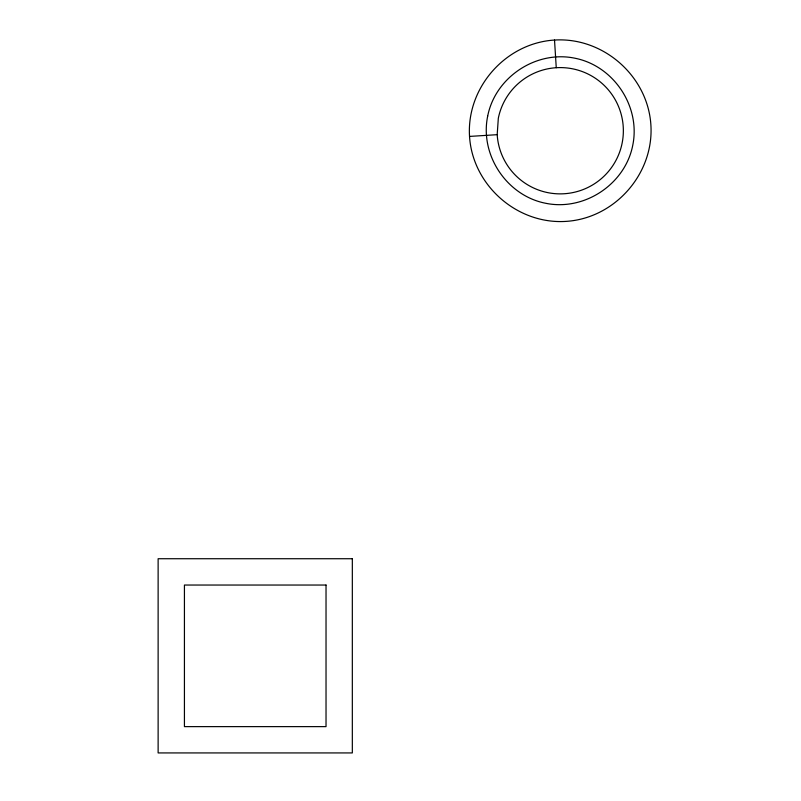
<?xml version="1.0" encoding="UTF-8"?>
<svg xmlns="http://www.w3.org/2000/svg" width="801" height="801" viewBox="0 0 801 801"><rect width="100%" height="100%" fill="white"/><g stroke="black" fill="none" stroke-linecap="round" stroke-linejoin="round"><path stroke-width="1.2" d="M469.536 136.42C466.412 87.579 505.681 43.054 554.522 40.05C603.363 36.926 647.889 76.195 650.893 125.036C654.017 173.867 614.747 218.393 565.907 221.396C517.076 224.53 472.54 185.261 469.536 136.42L497.191 134.678A63.149 63.149 0 0 0 590.437 186.172A63.149 63.149 0 0 0 597.696 79.91A63.149 63.149 0 0 0 498.322 118.238L497.191 134.678M554.522 40.05L556.254 67.705M487.689 116.095C479.609 154.863 506.713 195.664 545.581 203.254C584.35 211.324 625.15 184.23 632.74 145.361C640.82 106.593 613.716 65.792 574.848 58.203C536.079 50.123 495.278 77.226 487.689 116.095M352.33 558.728L158.127 558.728L158.127 752.93L352.33 752.93L352.33 558.728M326.027 585.04L184.43 585.04L184.43 726.627L326.027 726.627L326.027 585.04"/></g></svg>
